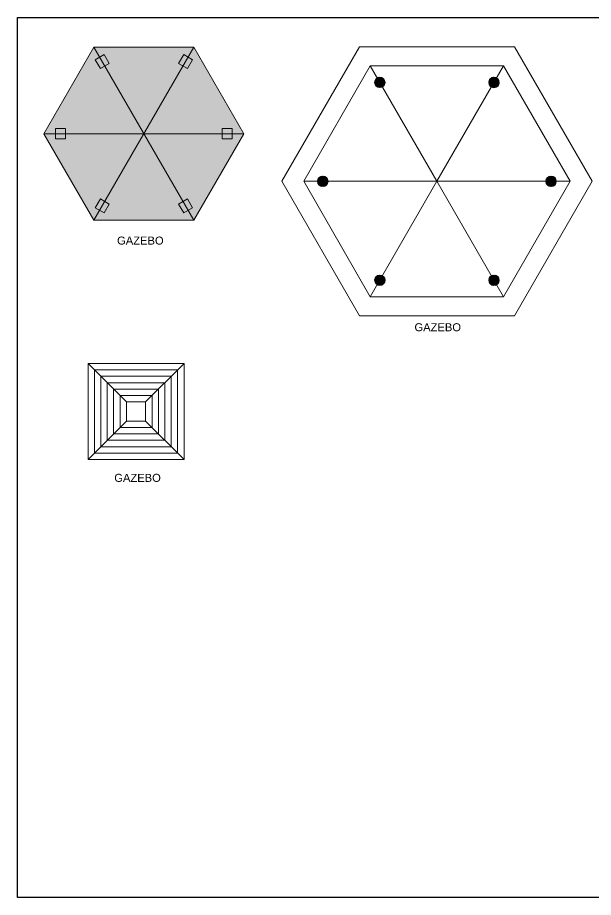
# Model space of a CAD drawing. Header units: inches. Extents: x 2782 to 4320, y 1164 to 2264.
# Drawn here: x 2782 to 3503, y 1164 to 2264 of the extents above; entities that cross this region are included whole.
import ezdxf

# ---------------------------------------------------------------- set-up
doc = ezdxf.new("R2010")
doc.units = ezdxf.units.IN
doc.header["$MEASUREMENT"] = 0
doc.layers.add('Fab_Cut_Proposed', color=6, linetype='Continuous', lineweight=18)
doc.layers.add('Lan_Furniture', color=205, linetype='Continuous', lineweight=13)
doc.layers.add('Hth_Cut_Fab', color=204, linetype='Continuous')
doc.styles.add('ARIAL', font='arial.ttf')

# ---------------------------------------------------------------- blocks, each defined once
blk = doc.blocks.new('G1')
at = {"lineweight": 30}
h = blk.add_hatch(color=25, dxfattribs=at)
h.dxf.hatch_style = 1
h.set_gradient(color1=(153, 95, 76), color2=(204, 178, 102), tint=1, name='SPHERICAL')
h.paths.add_polyline_path([(-62.5, 108.2), (-124.9, 0), (-62.5, -108.2), (62.5, -108.2), (124.9, 0), (62.5, 108.2)])
for p, q in [((-62.5, 108.2), (62.5, -108.2)), ((-62.5, -108.2), (62.5, 108.2)), ((-124.9, 0), (124.9, 0)), ((-124.9, 0), (124.9, 0))]:
    blk.add_line(p, q)
for points in [[(-62.5, 108.2), (-124.9, 0), (-62.5, -108.2), (62.5, -108.2), (124.9, 0), (62.5, 108.2)], [(-54.4, 81.5), (-43.4, 87.9), (-49.8, 98.9), (-60.8, 92.5)], [(43.4, 87.9), (54.4, 81.5), (60.8, 92.5), (49.8, 98.9)], [(-110.5, 6.4), (-110.5, -6.4), (-97.8, -6.4), (-97.8, 6.4)], [(97.8, 6.4), (97.8, -6.4), (110.5, -6.4), (110.5, 6.4)], [(-60.8, -92.5), (-49.8, -98.9), (-43.4, -87.9), (-54.4, -81.5)], [(49.8, -98.9), (60.8, -92.5), (54.4, -81.5), (43.4, -87.9)]]:
    blk.add_lwpolyline(points, close=True)
blk = doc.blocks.new('ms column')
at = {"layer": 'Hth_Cut_Fab'}
h = blk.add_hatch(dxfattribs=at)
h.set_pattern_fill('ANSI31', color=256, scale=7)
h.set_pattern_definition([(45, (-22577.703, -26418.615), (-15.71544821, 15.71544821), [])])
edge = h.paths.add_edge_path()
edge.add_arc((-22042, -5642593), 110, 0, 360)
at = {"layer": 'Fab_Cut_Proposed'}
blk.add_circle((-22042, -5642593), 110, dxfattribs=at)
blk = doc.blocks.new('G2')
h = blk.add_hatch()
h.set_pattern_fill('ANSI31', color=256, scale=0.416324, angle=-180)
h.set_pattern_definition([(225, (-39.4887, -333897.82), (0.9346747127, -0.9346747127), [])])
edge = h.paths.add_edge_path()
edge.add_arc((-71.4, 123.6), 6.54, 0, 360)
at = {"ltscale": 1000}
for p, q in [((-194, 0), (-97, 168)), ((-97, 168), (97, 168)), ((97, 168), (194, 0)), ((-166.5, 0), (-83.3, 144.2)), ((0, 0), (-83.3, 144.2)), ((-83.3, 144.2), (83.3, 144.2)), ((83.3, 144.2), (166.5, 0)), ((166.5, 0), (83.3, -144.2)), ((194, 0), (97, -168)), ((-97, -168), (-194, 0)), ((-83.3, -144.2), (-166.5, 0)), ((83.3, -144.2), (-83.3, -144.2)), ((97, -168), (-97, -168))]:
    blk.add_line(p, q, dxfattribs=at)
for points in [[(0, 0), (83.3, 144.2)], [(0, 0), (-166.5, 0)], [(0, 0), (-83.3, -144.2)], [(0, 0), (166.5, 0)], [(0, 0), (83.3, -144.2)]]:
    blk.add_lwpolyline(points, dxfattribs=at)
blk.add_circle((-71.4, 123.6), 6.54)
at = {"xscale": 0.0594749001164951, "yscale": 0.0594749001164951, "zscale": 0.0594749001164951, "rotation": 180.0000000000688}
for p in [(-1239.6, -335469.1), (-1453.7, -335592.7), (-1168.2, -335592.7), (-1382.3, -335716.3), (-1239.6, -335716.3)]:
    blk.add_blockref('ms column', p, dxfattribs=at)

msp = doc.modelspace()

# ---------------------------------------------------------------- linework, layer by layer
msp.add_lwpolyline([(2782.5, 2263.6), (4320, 2263.6), (4320, 1164.1), (2782.5, 1164.1)], close=True)
at = {"layer": 'Lan_Furniture'}
for points in [[(2870.6, 1831.3), (2990.6, 1831.3), (2990.6, 1711.3), (2870.6, 1711.3)], [(2878.6, 1823.3), (2982.6, 1823.3), (2982.6, 1719.3), (2878.6, 1719.3)], [(2886.6, 1815.3), (2974.6, 1815.3), (2974.6, 1727.3), (2886.6, 1727.3)], [(2894.6, 1807.3), (2966.6, 1807.3), (2966.6, 1735.3), (2894.6, 1735.3)], [(2902.6, 1799.3), (2958.6, 1799.3), (2958.6, 1743.3), (2902.6, 1743.3)], [(2910.6, 1791.3), (2950.6, 1791.3), (2950.6, 1751.3), (2910.6, 1751.3)], [(2918.6, 1783.3), (2942.6, 1783.3), (2942.6, 1759.3), (2918.6, 1759.3)]]:
    msp.add_lwpolyline(points, close=True, dxfattribs=at)
for points in [[(2870.6, 1831.3), (2918.6, 1783.3)], [(2990.6, 1831.3), (2942.6, 1783.3)], [(2870.6, 1711.3), (2918.6, 1759.3)], [(2990.6, 1711.3), (2942.6, 1759.3)]]:
    msp.add_lwpolyline(points, dxfattribs=at)

# ---------------------------------------------------------------- block references
for name, p in [('G1', (2940.4, 2118.5)), ('G2', (3306.9, 2059))]:
    msp.add_blockref(name, p, dxfattribs=at)

# ---------------------------------------------------------------- texts
at = {"color": 1, "linetype": 'ByBlock', "lineweight": 5, "char_height": 10, "attachment_point": 1, "style": 'ARIAL'}
for insert in [(2906.9, 1989.9), (3278.8, 1881.6), (2903.4, 1693.4)]:
    msp.add_mtext_dynamic_manual_height_columns('{\\C7;GAZEBO}', width=14922.82, gutter_width=1, heights=[0], dxfattribs=dict(at, insert=insert))

doc.saveas('drawing.dxf')
